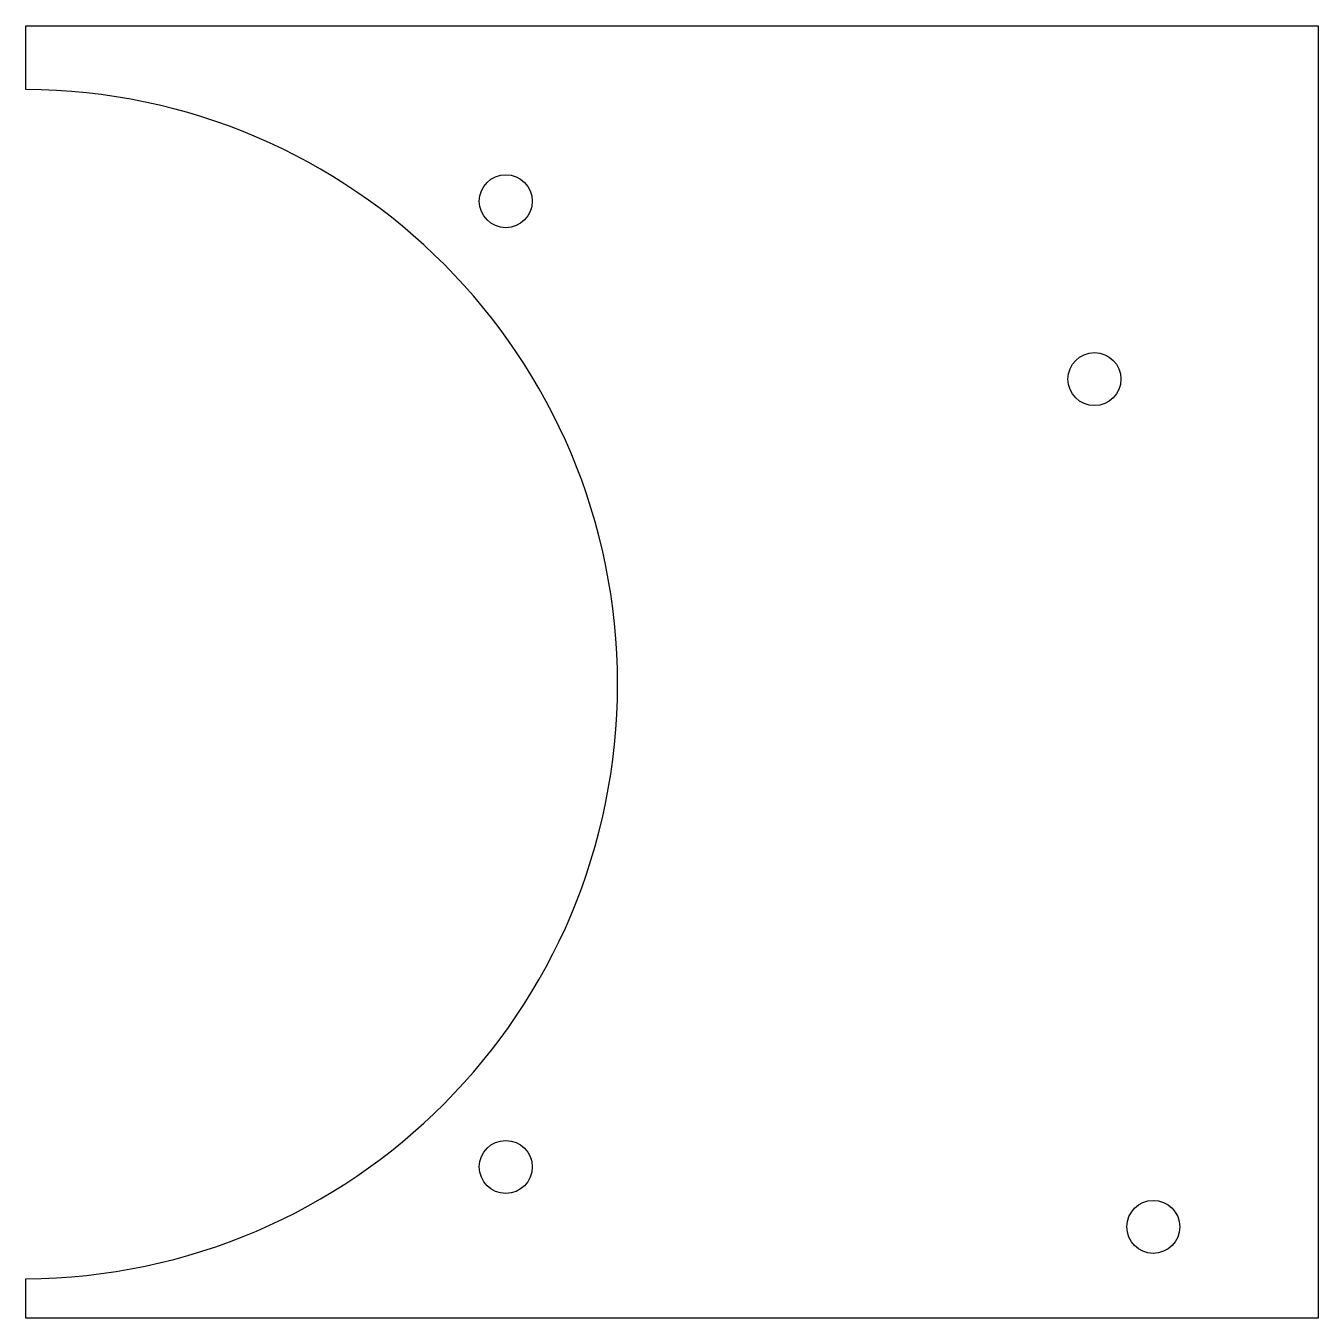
# Model space of a CAD drawing. Header units: millimetres. Extents: x 0 to 110, y 0 to 110.
import ezdxf

# ---------------------------------------------------------------- set-up
doc = ezdxf.new("R2010")
doc.units = ezdxf.units.MM

msp = doc.modelspace()

# ---------------------------------------------------------------- linework, layer by layer
for p, q in [((0, 109.75), (109.75, 109.75)), ((0, 104.35), (0, 109.75)), ((109.75, 109.75), (109.75, 0)), ((0, 0), (0, 3.35)), ((109.75, 0), (0, 0))]:
    msp.add_line(p, q)
for centre in [(40.76, 94.86), (90.75, 79.75), (40.76, 12.84), (95.75, 7.75)]:
    msp.add_circle(centre, 2.25)
msp.add_arc((-0.25, 53.85), 50.5, -89.7164, 89.7164)

doc.saveas('drawing.dxf')
